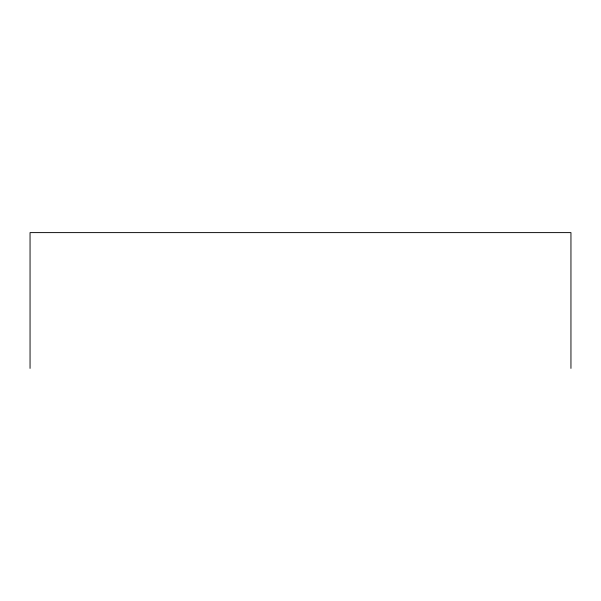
<?xml version="1.0" encoding="UTF-8"?>
<svg xmlns="http://www.w3.org/2000/svg" width="601" height="601" viewBox="0 0 601 601"><rect width="100%" height="100%" fill="white"/><g stroke="black" fill="none" stroke-linecap="round" stroke-linejoin="round"><path stroke-width="0.9" d="M570.95 368.39L570.95 232.61L30.05 232.61L30.05 368.39"/></g></svg>
